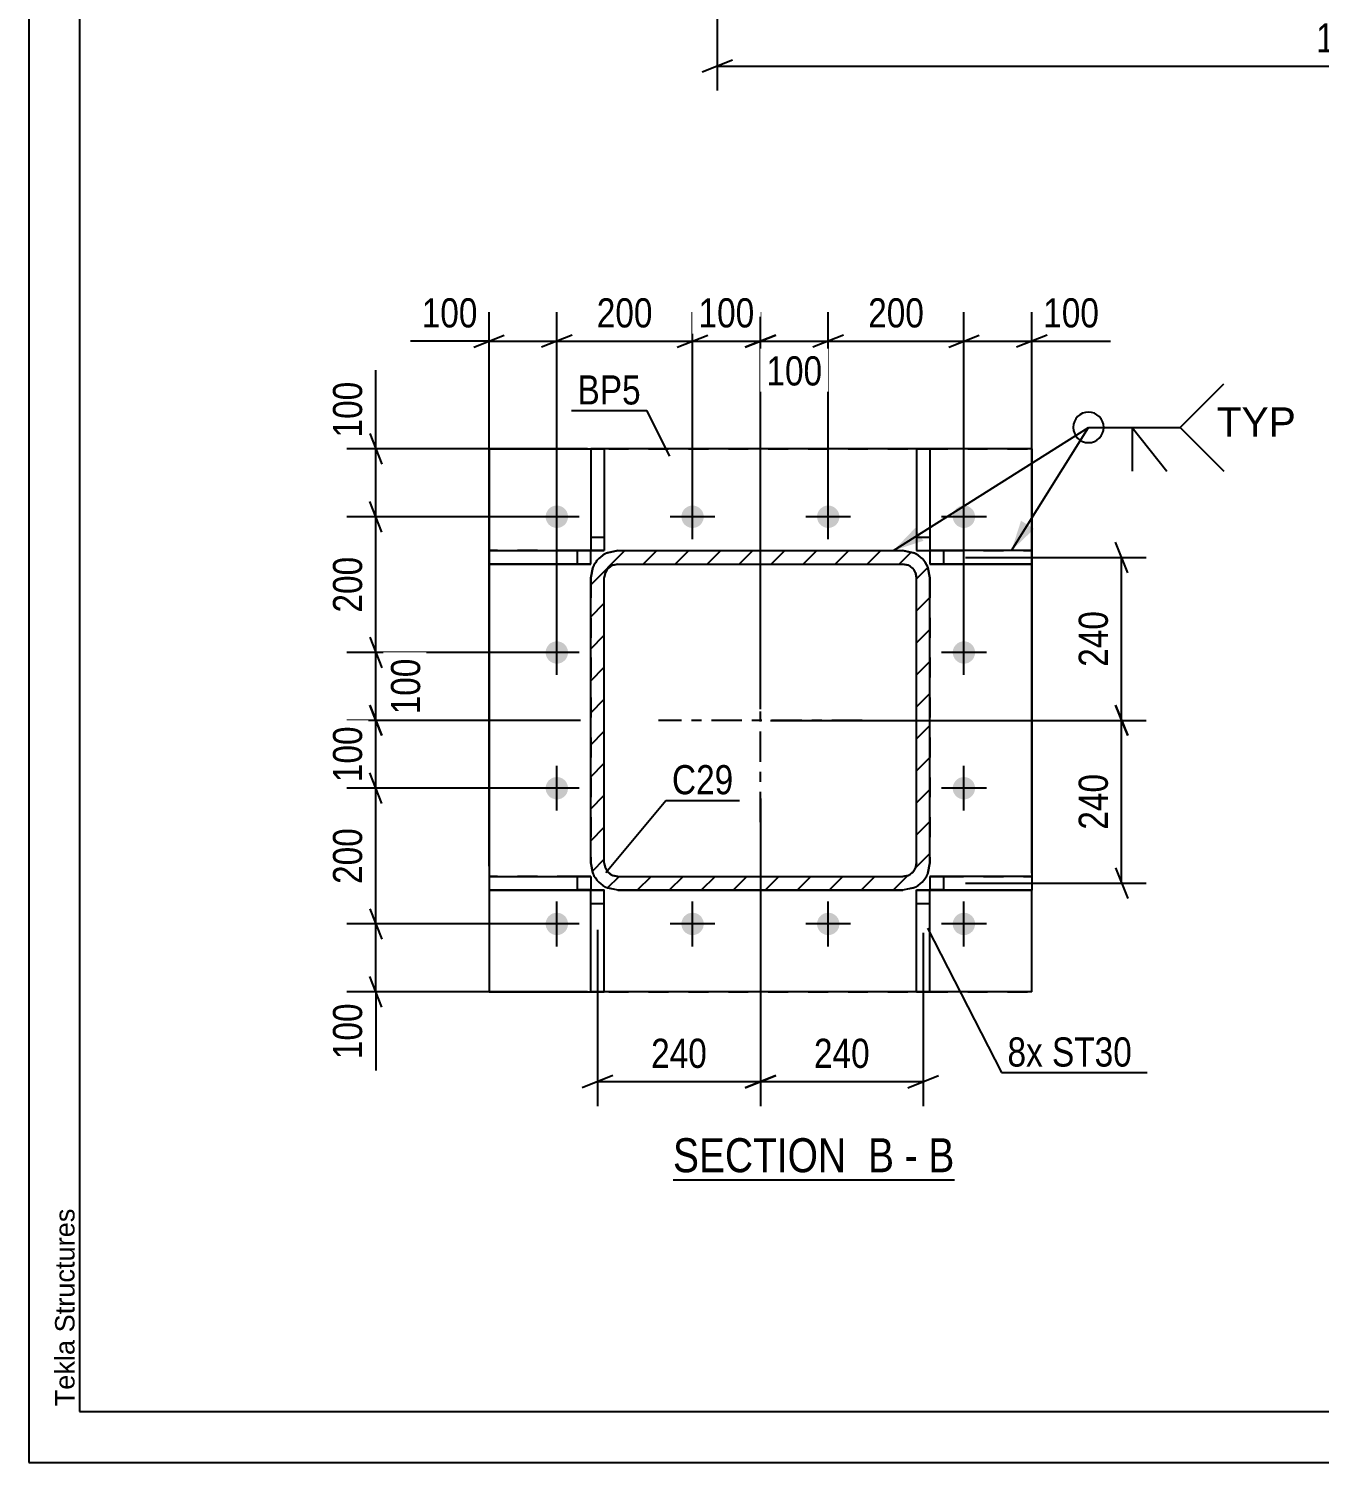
# Model space of a CAD drawing. Header units: millimetres. Extents: x -130 to 464, y -169 to 251.
# Drawn here: x -130.2 to -3.3, y -169.1 to -28.3 of the extents above; entities that cross this region are included whole.
import ezdxf

# ---------------------------------------------------------------- set-up
doc = ezdxf.new("R2010")
doc.units = ezdxf.units.MM
doc.linetypes.add('DXK_LINE_DOT2', pattern=[3.9198, 1.9599, -1.9599])
doc.linetypes.add('DXK_LINE_DOT3', pattern=[5.9187, 2.979, -0.9799, 0.9799, -0.9799])
doc.styles.add('Arial', font='ARIAL.TTF', dxfattribs={"height": 0.2})
doc.styles.add('Arial Narrow', font='ARIALN.TTF', dxfattribs={"height": 0.2})

# ---------------------------------------------------------------- blocks, each defined once
blk = doc.blocks.new('Unknown-284859513-1134')
at = {"color": 5, "linetype": 'Continuous'}
for p, q in [((-130.16, 250.9), (-130.16, -169.1)), ((-125.16, 245.9), (-125.16, -164.1)), ((-125.16, -164.1), (458.84, -164.1)), ((-130.16, -169.1), (463.84, -169.1))]:
    blk.add_line(p, q, dxfattribs=at)
at = {"color": 174, "linetype": 'Continuous', "style": 'Arial'}
blk.add_text('Tekla Structures', height=1.9102, rotation=90, dxfattribs=at).set_placement((-125.66, -163.6))
blk = doc.blocks.new('Unknown-284859513-11 - 3140')
at = {"color": 6, "linetype": 'Continuous'}
blk.add_line((-66.85, -141.35), (-39.2, -141.35), dxfattribs=at)
at = {"color": 0, "linetype": 'Continuous'}
for points in [[(-48.74, -140.6), (-48.74, -137.1), (-66.85, -137.1), (-66.85, -140.6)], [(-45.13, -140.6), (-45.13, -137.1), (-47.69, -137.1), (-47.69, -140.6)], [(-42.81, -140.6), (-42.81, -137.1), (-44.08, -137.1), (-44.08, -140.6)], [(-39.2, -140.6), (-39.2, -137.1), (-41.76, -137.1), (-41.76, -140.6)]]:
    blk.add_wipeout(points, dxfattribs=at)
at = {"color": 7, "linetype": 'Continuous', "style": 'Arial Narrow'}
for s, p in [('SECTION ', (-66.85, -140.6)), ('B', (-47.69, -140.6)), ('B', (-41.76, -140.6)), ('-', (-44.08, -140.6))]:
    blk.add_text(s, height=3.34, dxfattribs=at).set_placement(p)
blk = doc.blocks.new('Part-284859513-3156 - 3140')
at = {"color": 2, "linetype": 'Continuous'}
for p, q in [((-42.93, -69.54), (-42.93, -79.54)), ((-41.6, -69.54), (-42.93, -69.54)), ((-41.6, -69.54), (-41.6, -79.54)), ((-42.93, -78.21), (-41.6, -78.21)), ((-42.93, -79.54), (-41.6, -79.54)), ((-42.93, -79.54), (-41.6, -79.54))]:
    blk.add_line(p, q, dxfattribs=at)
at = {"color": 7, "linetype": 'DXK_LINE_DOT2'}
for p, q in [((-42.93, -69.54), (-41.6, -69.54)), ((-42.93, -78.21), (-41.6, -78.21)), ((-41.6, -79.54), (-41.6, -79.54))]:
    blk.add_line(p, q, dxfattribs=at)
blk = doc.blocks.new('Bolt-284859513-3177 - 3140')
at = {"linetype": 'Continuous'}
for points in [[(-78.26, -77.31), (-78.49, -77.29), (-78.71, -77.21), (-78.91, -77.1), (-79.08, -76.95), (-79.21, -76.76), (-79.31, -76.55), (-79.36, -76.32), (-79.36, -76.09), (-79.31, -75.87), (-79.21, -75.66), (-79.08, -75.47), (-78.91, -75.32), (-78.71, -75.2), (-78.49, -75.13), (-78.26, -75.11), (-78.03, -75.13), (-77.81, -75.2), (-77.62, -75.32), (-77.44, -75.47), (-77.31, -75.66), (-77.22, -75.87), (-77.17, -76.09), (-77.17, -76.32), (-77.22, -76.55), (-77.31, -76.76), (-77.44, -76.95), (-77.62, -77.1), (-77.81, -77.21), (-78.03, -77.29)], [(-64.93, -77.31), (-65.16, -77.29), (-65.38, -77.21), (-65.57, -77.1), (-65.75, -76.95), (-65.88, -76.76), (-65.97, -76.55), (-66.02, -76.32), (-66.02, -76.09), (-65.97, -75.87), (-65.88, -75.66), (-65.75, -75.47), (-65.57, -75.32), (-65.38, -75.2), (-65.16, -75.13), (-64.93, -75.11), (-64.7, -75.13), (-64.48, -75.2), (-64.28, -75.32), (-64.11, -75.47), (-63.98, -75.66), (-63.88, -75.87), (-63.83, -76.09), (-63.83, -76.32), (-63.88, -76.55), (-63.98, -76.76), (-64.11, -76.95), (-64.28, -77.1), (-64.48, -77.21), (-64.7, -77.29)], [(-51.6, -77.31), (-51.82, -77.29), (-52.04, -77.21), (-52.24, -77.1), (-52.41, -76.95), (-52.55, -76.76), (-52.64, -76.55), (-52.69, -76.32), (-52.69, -76.09), (-52.64, -75.87), (-52.55, -75.66), (-52.41, -75.47), (-52.24, -75.32), (-52.04, -75.2), (-51.82, -75.13), (-51.6, -75.11), (-51.37, -75.13), (-51.15, -75.2), (-50.95, -75.32), (-50.78, -75.47), (-50.64, -75.66), (-50.55, -75.87), (-50.5, -76.09), (-50.5, -76.32), (-50.55, -76.55), (-50.64, -76.76), (-50.78, -76.95), (-50.95, -77.1), (-51.15, -77.21), (-51.37, -77.29)], [(-38.26, -77.31), (-38.49, -77.29), (-38.71, -77.21), (-38.91, -77.1), (-39.08, -76.95), (-39.21, -76.76), (-39.31, -76.55), (-39.36, -76.32), (-39.36, -76.09), (-39.31, -75.87), (-39.21, -75.66), (-39.08, -75.47), (-38.91, -75.32), (-38.71, -75.2), (-38.49, -75.13), (-38.26, -75.11), (-38.03, -75.13), (-37.81, -75.2), (-37.62, -75.32), (-37.44, -75.47), (-37.31, -75.66), (-37.22, -75.87), (-37.17, -76.09), (-37.17, -76.32), (-37.22, -76.55), (-37.31, -76.76), (-37.44, -76.95), (-37.62, -77.1), (-37.81, -77.21), (-38.03, -77.29)], [(-78.26, -90.64), (-78.49, -90.62), (-78.71, -90.55), (-78.91, -90.43), (-79.08, -90.28), (-79.21, -90.09), (-79.31, -89.88), (-79.36, -89.66), (-79.36, -89.43), (-79.31, -89.2), (-79.21, -88.99), (-79.08, -88.81), (-78.91, -88.65), (-78.71, -88.54), (-78.49, -88.47), (-78.26, -88.44), (-78.03, -88.47), (-77.81, -88.54), (-77.62, -88.65), (-77.44, -88.81), (-77.31, -88.99), (-77.22, -89.2), (-77.17, -89.43), (-77.17, -89.66), (-77.22, -89.88), (-77.31, -90.09), (-77.44, -90.28), (-77.62, -90.43), (-77.81, -90.55), (-78.03, -90.62)], [(-38.26, -90.64), (-38.49, -90.62), (-38.71, -90.55), (-38.91, -90.43), (-39.08, -90.28), (-39.21, -90.09), (-39.31, -89.88), (-39.36, -89.66), (-39.36, -89.43), (-39.31, -89.2), (-39.21, -88.99), (-39.08, -88.81), (-38.91, -88.65), (-38.71, -88.54), (-38.49, -88.47), (-38.26, -88.44), (-38.03, -88.47), (-37.81, -88.54), (-37.62, -88.65), (-37.44, -88.81), (-37.31, -88.99), (-37.22, -89.2), (-37.17, -89.43), (-37.17, -89.66), (-37.22, -89.88), (-37.31, -90.09), (-37.44, -90.28), (-37.62, -90.43), (-37.81, -90.55), (-38.03, -90.62)], [(-78.26, -103.98), (-78.49, -103.95), (-78.71, -103.88), (-78.91, -103.77), (-79.08, -103.61), (-79.21, -103.43), (-79.31, -103.22), (-79.36, -102.99), (-79.36, -102.76), (-79.31, -102.54), (-79.21, -102.33), (-79.08, -102.14), (-78.91, -101.99), (-78.71, -101.87), (-78.49, -101.8), (-78.26, -101.78), (-78.03, -101.8), (-77.81, -101.87), (-77.62, -101.99), (-77.44, -102.14), (-77.31, -102.33), (-77.22, -102.54), (-77.17, -102.76), (-77.17, -102.99), (-77.22, -103.22), (-77.31, -103.43), (-77.44, -103.61), (-77.62, -103.77), (-77.81, -103.88), (-78.03, -103.95)], [(-38.26, -103.98), (-38.49, -103.95), (-38.71, -103.88), (-38.91, -103.77), (-39.08, -103.61), (-39.21, -103.43), (-39.31, -103.22), (-39.36, -102.99), (-39.36, -102.76), (-39.31, -102.54), (-39.21, -102.33), (-39.08, -102.14), (-38.91, -101.99), (-38.71, -101.87), (-38.49, -101.8), (-38.26, -101.78), (-38.03, -101.8), (-37.81, -101.87), (-37.62, -101.99), (-37.44, -102.14), (-37.31, -102.33), (-37.22, -102.54), (-37.17, -102.76), (-37.17, -102.99), (-37.22, -103.22), (-37.31, -103.43), (-37.44, -103.61), (-37.62, -103.77), (-37.81, -103.88), (-38.03, -103.95)], [(-78.26, -117.31), (-78.49, -117.29), (-78.71, -117.21), (-78.91, -117.1), (-79.08, -116.95), (-79.21, -116.76), (-79.31, -116.55), (-79.36, -116.32), (-79.36, -116.09), (-79.31, -115.87), (-79.21, -115.66), (-79.08, -115.47), (-78.91, -115.32), (-78.71, -115.2), (-78.49, -115.13), (-78.26, -115.11), (-78.03, -115.13), (-77.81, -115.2), (-77.62, -115.32), (-77.44, -115.47), (-77.31, -115.66), (-77.22, -115.87), (-77.17, -116.09), (-77.17, -116.32), (-77.22, -116.55), (-77.31, -116.76), (-77.44, -116.95), (-77.62, -117.1), (-77.81, -117.21), (-78.03, -117.29)], [(-64.93, -117.31), (-65.16, -117.29), (-65.38, -117.21), (-65.57, -117.1), (-65.75, -116.95), (-65.88, -116.76), (-65.97, -116.55), (-66.02, -116.32), (-66.02, -116.09), (-65.97, -115.87), (-65.88, -115.66), (-65.75, -115.47), (-65.57, -115.32), (-65.38, -115.2), (-65.16, -115.13), (-64.93, -115.11), (-64.7, -115.13), (-64.48, -115.2), (-64.28, -115.32), (-64.11, -115.47), (-63.98, -115.66), (-63.88, -115.87), (-63.83, -116.09), (-63.83, -116.32), (-63.88, -116.55), (-63.98, -116.76), (-64.11, -116.95), (-64.28, -117.1), (-64.48, -117.21), (-64.7, -117.29)], [(-51.6, -117.31), (-51.82, -117.29), (-52.04, -117.21), (-52.24, -117.1), (-52.41, -116.95), (-52.55, -116.76), (-52.64, -116.55), (-52.69, -116.32), (-52.69, -116.09), (-52.64, -115.87), (-52.55, -115.66), (-52.41, -115.47), (-52.24, -115.32), (-52.04, -115.2), (-51.82, -115.13), (-51.6, -115.11), (-51.37, -115.13), (-51.15, -115.2), (-50.95, -115.32), (-50.78, -115.47), (-50.64, -115.66), (-50.55, -115.87), (-50.5, -116.09), (-50.5, -116.32), (-50.55, -116.55), (-50.64, -116.76), (-50.78, -116.95), (-50.95, -117.1), (-51.15, -117.21), (-51.37, -117.29)], [(-38.26, -117.31), (-38.49, -117.29), (-38.71, -117.21), (-38.91, -117.1), (-39.08, -116.95), (-39.21, -116.76), (-39.31, -116.55), (-39.36, -116.32), (-39.36, -116.09), (-39.31, -115.87), (-39.21, -115.66), (-39.08, -115.47), (-38.91, -115.32), (-38.71, -115.2), (-38.49, -115.13), (-38.26, -115.11), (-38.03, -115.13), (-37.81, -115.2), (-37.62, -115.32), (-37.44, -115.47), (-37.31, -115.66), (-37.22, -115.87), (-37.17, -116.09), (-37.17, -116.32), (-37.22, -116.55), (-37.31, -116.76), (-37.44, -116.95), (-37.62, -117.1), (-37.81, -117.21), (-38.03, -117.29)]]:
    blk.add_hatch(color=1, dxfattribs=at).paths.add_polyline_path(points)
at = {"color": 1, "linetype": 'Continuous'}
for p, q in [((-78.26, -78.41), (-78.26, -74.01)), ((-64.93, -78.41), (-64.93, -74.01)), ((-51.6, -78.41), (-51.6, -74.01)), ((-38.26, -78.41), (-38.26, -74.01)), ((-76.06, -76.21), (-80.46, -76.21)), ((-62.73, -76.21), (-67.13, -76.21)), ((-49.4, -76.21), (-53.8, -76.21)), ((-36.06, -76.21), (-40.46, -76.21)), ((-78.26, -91.74), (-78.26, -87.34)), ((-38.26, -91.74), (-38.26, -87.34)), ((-76.06, -89.54), (-80.46, -89.54)), ((-36.06, -89.54), (-40.46, -89.54)), ((-78.26, -105.08), (-78.26, -100.68)), ((-38.26, -105.08), (-38.26, -100.68)), ((-76.06, -102.88), (-80.46, -102.88)), ((-36.06, -102.88), (-40.46, -102.88)), ((-78.26, -118.41), (-78.26, -114.01)), ((-64.93, -118.41), (-64.93, -114.01)), ((-51.6, -118.41), (-51.6, -114.01)), ((-38.26, -118.41), (-38.26, -114.01)), ((-76.06, -116.21), (-80.46, -116.21)), ((-62.73, -116.21), (-67.13, -116.21)), ((-49.4, -116.21), (-53.8, -116.21)), ((-36.06, -116.21), (-40.46, -116.21))]:
    blk.add_line(p, q, dxfattribs=at)
blk = doc.blocks.new('Part-284859513-3161 - 3140')
at = {"color": 2, "linetype": 'Continuous'}
for p, q in [((-74.93, -69.54), (-74.93, -79.54)), ((-73.6, -69.54), (-74.93, -69.54)), ((-73.6, -69.54), (-73.6, -79.54)), ((-74.93, -78.21), (-73.6, -78.21)), ((-73.6, -79.54), (-74.93, -79.54)), ((-74.93, -79.54), (-73.6, -79.54))]:
    blk.add_line(p, q, dxfattribs=at)
at = {"color": 7, "linetype": 'DXK_LINE_DOT2'}
for p, q in [((-74.93, -69.54), (-73.6, -69.54)), ((-74.93, -78.21), (-73.6, -78.21)), ((-74.93, -79.54), (-74.93, -79.54))]:
    blk.add_line(p, q, dxfattribs=at)
blk = doc.blocks.new('Part-284859513-3166 - 3140')
at = {"color": 2, "linetype": 'Continuous'}
for p, q in [((-42.93, -112.87), (-41.6, -112.87)), ((-42.93, -122.88), (-42.93, -112.87)), ((-41.6, -122.88), (-41.6, -112.87)), ((-42.93, -114.21), (-41.6, -114.21)), ((-42.93, -122.88), (-41.6, -122.88))]:
    blk.add_line(p, q, dxfattribs=at)
at = {"color": 7, "linetype": 'DXK_LINE_DOT2'}
for p, q in [((-42.93, -112.88), (-41.6, -112.88)), ((-42.93, -114.21), (-41.6, -114.21)), ((-41.6, -122.88), (-42.93, -122.88))]:
    blk.add_line(p, q, dxfattribs=at)
blk = doc.blocks.new('Part-284859513-3235 - 3140')
at = {"color": 2, "linetype": 'Continuous'}
for p, q in [((-40.26, -111.54), (-41.6, -111.54)), ((-41.6, -111.54), (-41.6, -112.87)), ((-40.26, -111.54), (-40.26, -112.87)), ((-31.6, -111.54), (-40.26, -111.54)), ((-31.6, -111.54), (-31.6, -112.88)), ((-40.26, -112.87), (-41.6, -112.87)), ((-41.6, -112.88), (-40.26, -112.88)), ((-31.6, -112.88), (-40.26, -112.87)), ((-40.26, -112.88), (-31.6, -112.88)), ((-31.6, -112.88), (-31.6, -112.88))]:
    blk.add_line(p, q, dxfattribs=at)
at = {"color": 7, "linetype": 'DXK_LINE_DOT2'}
for p, q in [((-41.6, -111.54), (-40.26, -111.54)), ((-40.26, -111.54), (-31.6, -111.54)), ((-41.6, -112.87), (-41.6, -112.88)), ((-41.6, -112.88), (-41.6, -112.87)), ((-40.26, -112.87), (-40.26, -112.88)), ((-31.6, -112.88), (-31.6, -112.88))]:
    blk.add_line(p, q, dxfattribs=at)
blk = doc.blocks.new('Part-284859513-3171 - 3140')
at = {"color": 2, "linetype": 'Continuous'}
for p, q in [((-74.93, -112.87), (-73.6, -112.87)), ((-74.93, -122.88), (-74.93, -112.87)), ((-73.6, -122.88), (-73.6, -112.87)), ((-74.93, -114.21), (-73.6, -114.21)), ((-74.93, -122.88), (-73.6, -122.88))]:
    blk.add_line(p, q, dxfattribs=at)
at = {"color": 7, "linetype": 'DXK_LINE_DOT2'}
for p, q in [((-74.93, -112.88), (-73.6, -112.88)), ((-74.93, -114.21), (-73.6, -114.21)), ((-73.6, -122.88), (-74.93, -122.88))]:
    blk.add_line(p, q, dxfattribs=at)
blk = doc.blocks.new('Part-284859513-3240 - 3140')
at = {"color": 2, "linetype": 'Continuous'}
for p, q in [((-40.26, -79.54), (-41.6, -79.54)), ((-41.6, -79.54), (-41.6, -80.87)), ((-40.26, -79.54), (-40.26, -80.87)), ((-31.6, -79.54), (-40.26, -79.54)), ((-31.6, -79.54), (-31.6, -80.88)), ((-40.26, -80.87), (-41.6, -80.87)), ((-41.6, -80.87), (-41.6, -80.88)), ((-41.6, -80.88), (-41.6, -80.87)), ((-41.6, -80.88), (-40.26, -80.88)), ((-31.6, -80.88), (-40.26, -80.87)), ((-40.26, -80.88), (-31.6, -80.88)), ((-31.6, -80.88), (-31.6, -80.88))]:
    blk.add_line(p, q, dxfattribs=at)
at = {"color": 7, "linetype": 'DXK_LINE_DOT2'}
for p, q in [((-41.6, -79.54), (-40.26, -79.54)), ((-40.26, -79.54), (-31.6, -79.54)), ((-40.26, -80.87), (-40.26, -80.88)), ((-31.6, -80.88), (-31.6, -80.88))]:
    blk.add_line(p, q, dxfattribs=at)
blk = doc.blocks.new('Part-284859513-3176 - 3140')
at = {"linetype": 'Continuous'}
h = blk.add_hatch(dxfattribs=at)
h.set_pattern_fill('', scale=0.7, style=0, pattern_type=0)
h.set_pattern_definition([(45, (-41.798, -81.1864), (-1.57154, 1.57154), [])])
h.paths.add_polyline_path([(-41.6, -82.21), (-41.8, -81.19), (-42.38, -80.32), (-43.24, -79.74), (-44.26, -79.54), (-72.26, -79.54), (-73.28, -79.74), (-74.15, -80.32), (-74.73, -81.19), (-74.93, -82.21), (-74.93, -110.21), (-74.73, -111.23), (-74.15, -112.09), (-73.28, -112.67), (-72.26, -112.87), (-44.26, -112.87), (-43.24, -112.67), (-42.38, -112.09), (-41.8, -111.23), (-41.6, -110.21)])
h.paths.add_polyline_path([(-43.03, -110.72), (-43.32, -111.15), (-43.75, -111.44), (-44.26, -111.54), (-72.26, -111.54), (-72.77, -111.44), (-73.2, -111.15), (-73.49, -110.72), (-73.6, -110.21), (-73.6, -82.21), (-73.49, -81.7), (-73.2, -81.26), (-72.77, -80.98), (-72.26, -80.87), (-44.26, -80.87), (-43.75, -80.98), (-43.32, -81.26), (-43.03, -81.7), (-42.93, -82.21), (-42.93, -110.21)])
at = {"color": 7, "linetype": 'DXK_LINE_DOT2'}
for p, q in [((-73.28, -79.75), (-72.26, -79.54)), ((-72.26, -79.54), (-44.26, -79.54)), ((-72.26, -79.54), (-72.26, -79.54)), ((-44.26, -79.54), (-44.26, -79.54)), ((-44.26, -79.54), (-43.24, -79.75)), ((-74.93, -82.21), (-74.73, -81.19)), ((-41.8, -81.19), (-41.6, -82.21)), ((-74.93, -82.21), (-74.93, -110.21)), ((-73.49, -81.7), (-73.6, -82.21)), ((-73.6, -82.21), (-73.6, -82.21)), ((-73.6, -110.21), (-73.6, -82.21)), ((-73.49, -81.7), (-73.49, -81.7)), ((-43.03, -81.7), (-43.03, -81.7)), ((-42.93, -82.21), (-43.03, -81.7)), ((-42.93, -82.21), (-42.93, -82.21)), ((-42.93, -110.21), (-42.93, -82.21)), ((-41.6, -82.21), (-41.6, -110.21)), ((-74.73, -111.23), (-74.93, -110.21)), ((-73.6, -110.21), (-73.6, -110.21)), ((-73.6, -110.21), (-73.49, -110.72)), ((-43.03, -110.72), (-42.93, -110.21)), ((-42.93, -110.21), (-42.93, -110.21)), ((-41.6, -110.21), (-41.8, -111.23)), ((-72.77, -111.44), (-72.26, -111.54)), ((-72.26, -111.54), (-72.26, -111.54)), ((-72.26, -111.54), (-44.26, -111.54)), ((-44.26, -111.54), (-43.75, -111.44)), ((-44.26, -111.54), (-44.26, -111.54))]:
    blk.add_line(p, q, dxfattribs=at)
at = {"color": 2, "linetype": 'Continuous'}
for p, q in [((-72.26, -79.54), (-73.28, -79.74)), ((-72.26, -79.54), (-44.26, -79.54)), ((-43.24, -79.74), (-44.26, -79.54)), ((-74.73, -81.19), (-74.93, -82.21)), ((-72.77, -80.98), (-72.26, -80.87)), ((-72.26, -80.88), (-72.77, -80.98)), ((-72.26, -80.88), (-72.26, -80.87)), ((-72.26, -80.87), (-44.26, -80.87)), ((-72.26, -80.88), (-44.26, -80.88)), ((-44.26, -80.88), (-44.26, -80.87)), ((-44.26, -80.87), (-43.75, -80.98)), ((-43.75, -80.98), (-44.26, -80.88)), ((-41.6, -82.21), (-41.8, -81.19)), ((-74.93, -110.21), (-74.93, -82.21)), ((-73.6, -82.21), (-73.49, -81.7)), ((-73.6, -110.21), (-73.6, -82.21)), ((-43.03, -81.7), (-42.93, -82.21)), ((-42.93, -110.21), (-42.93, -82.21)), ((-41.6, -110.21), (-41.6, -82.21)), ((-74.93, -110.21), (-74.73, -111.23)), ((-74.73, -111.23), (-74.73, -111.23)), ((-74.73, -111.23), (-74.73, -111.23)), ((-73.49, -110.72), (-73.6, -110.21)), ((-42.93, -110.21), (-43.03, -110.72)), ((-41.8, -111.23), (-41.6, -110.21)), ((-41.8, -111.23), (-41.8, -111.23)), ((-41.8, -111.23), (-41.8, -111.23)), ((-72.26, -111.54), (-72.77, -111.44)), ((-72.26, -111.54), (-44.26, -111.54)), ((-43.75, -111.44), (-44.26, -111.54)), ((-72.26, -112.88), (-73.28, -112.67)), ((-73.28, -112.67), (-72.26, -112.87)), ((-72.26, -112.88), (-72.26, -112.87)), ((-72.26, -112.87), (-44.26, -112.87)), ((-72.26, -112.88), (-44.26, -112.88)), ((-43.24, -112.67), (-44.26, -112.88)), ((-44.26, -112.87), (-43.24, -112.67)), ((-44.26, -112.88), (-44.26, -112.87))]:
    blk.add_line(p, q, dxfattribs=at)
at = {"color": 7, "linetype": 'DXK_LINE_DOT3'}
for p, q in [((-58.26, -106.21), (-58.26, -86.21)), ((-48.26, -96.21), (-68.26, -96.21))]:
    blk.add_line(p, q, dxfattribs=at)
at = {"color": 2, "linetype": 'Continuous'}
for centre, radius, start, end in [((-72.26, -82.21), 2.67, 112.5, 157.5), ((-44.26, -82.21), 2.67, 22.5, 67.5), ((-72.26, -82.21), 1.33, 112.5, 157.5), ((-72.26, -82.21), 1.33, 112.5, 157.5), ((-44.26, -82.21), 1.33, 22.5, 67.5), ((-44.26, -82.21), 1.33, 22.5, 67.5), ((-72.26, -110.21), 2.67, 202.5, 247.5), ((-72.26, -110.21), 2.67, 202.5, 247.5), ((-72.26, -110.21), 1.33, 202.5, 247.5), ((-44.26, -110.21), 1.33, 292.5, 337.5), ((-44.26, -110.21), 2.67, 292.5, 337.5), ((-44.26, -110.21), 2.67, 292.5, 337.5)]:
    blk.add_arc(centre, radius, start, end, dxfattribs=at)
at = {"color": 7, "linetype": 'DXK_LINE_DOT2'}
for centre, radius, start, end in [((-72.26, -82.21), 2.67, 112.5, 157.5), ((-44.26, -82.21), 2.67, 22.5, 67.5), ((-72.26, -110.21), 1.33, 202.5, 247.5), ((-44.26, -110.21), 1.33, 292.5, 337.5)]:
    blk.add_arc(centre, radius, start, end, dxfattribs=at)
blk = doc.blocks.new('Part-284859513-3199 - 3140')
at = {"color": 2, "linetype": 'Continuous'}
for p, q in [((-84.93, -69.54), (-74.93, -69.54)), ((-84.93, -69.54), (-84.93, -69.54)), ((-84.93, -69.54), (-84.93, -79.54)), ((-42.93, -69.54), (-73.6, -69.54)), ((-31.6, -69.54), (-41.6, -69.54)), ((-31.6, -69.54), (-31.6, -69.54)), ((-31.6, -69.54), (-31.6, -79.54)), ((-84.93, -80.88), (-84.93, -111.54)), ((-31.6, -80.88), (-31.6, -111.54)), ((-84.93, -112.88), (-84.93, -122.88)), ((-31.6, -122.88), (-31.6, -112.88)), ((-84.93, -122.88), (-74.93, -122.88)), ((-42.93, -122.88), (-73.6, -122.88)), ((-31.6, -122.88), (-41.6, -122.88))]:
    blk.add_line(p, q, dxfattribs=at)
at = {"color": 7, "linetype": 'DXK_LINE_DOT2'}
for p, q in [((-84.93, -69.54), (-31.6, -69.54)), ((-74.93, -69.54), (-73.6, -69.54)), ((-41.6, -69.54), (-42.93, -69.54)), ((-84.93, -79.54), (-84.93, -80.88)), ((-31.6, -79.54), (-31.6, -80.88)), ((-84.93, -111.54), (-84.93, -112.88)), ((-31.6, -111.54), (-31.6, -112.88)), ((-84.93, -122.88), (-31.6, -122.88)), ((-74.93, -122.88), (-73.6, -122.88)), ((-41.6, -122.88), (-42.93, -122.88))]:
    blk.add_line(p, q, dxfattribs=at)
blk = doc.blocks.new('Part-284859513-3245 - 3140')
at = {"color": 2, "linetype": 'Continuous'}
for p, q in [((-84.93, -111.54), (-84.93, -111.54)), ((-84.93, -111.54), (-76.26, -111.54)), ((-84.93, -111.54), (-84.93, -112.88)), ((-76.26, -111.54), (-74.93, -111.54)), ((-76.26, -111.54), (-76.26, -112.87)), ((-74.93, -111.54), (-74.93, -112.87)), ((-76.26, -112.87), (-84.93, -112.88)), ((-84.93, -112.88), (-76.26, -112.88)), ((-74.93, -112.87), (-76.26, -112.87)), ((-76.26, -112.88), (-74.93, -112.88))]:
    blk.add_line(p, q, dxfattribs=at)
at = {"color": 7, "linetype": 'DXK_LINE_DOT2'}
for p, q in [((-76.26, -111.54), (-84.93, -111.54)), ((-74.93, -111.54), (-76.26, -111.54)), ((-74.93, -111.54), (-74.93, -111.54)), ((-76.26, -112.88), (-76.26, -112.87)), ((-74.93, -112.88), (-74.93, -112.87)), ((-74.93, -112.87), (-74.93, -112.88))]:
    blk.add_line(p, q, dxfattribs=at)
blk = doc.blocks.new('Part-284859513-3250 - 3140')
at = {"color": 2, "linetype": 'Continuous'}
for p, q in [((-84.93, -79.54), (-84.93, -79.54)), ((-84.93, -79.54), (-76.26, -79.54)), ((-84.93, -79.54), (-84.93, -80.88)), ((-76.26, -79.54), (-74.93, -79.54)), ((-76.26, -79.54), (-76.26, -80.87)), ((-74.93, -80.88), (-74.93, -79.54)), ((-76.26, -80.87), (-84.93, -80.88)), ((-84.93, -80.88), (-76.26, -80.88)), ((-74.93, -80.87), (-76.26, -80.87)), ((-76.26, -80.88), (-74.93, -80.88)), ((-74.93, -80.87), (-74.93, -80.88))]:
    blk.add_line(p, q, dxfattribs=at)
at = {"color": 7, "linetype": 'DXK_LINE_DOT2'}
for p, q in [((-76.26, -79.54), (-84.93, -79.54)), ((-74.93, -79.54), (-76.26, -79.54)), ((-74.93, -79.54), (-74.93, -79.54)), ((-76.26, -80.88), (-76.26, -80.87))]:
    blk.add_line(p, q, dxfattribs=at)
blk = doc.blocks.new('StraightDimension-284859513-3389 - 3140')
at = {"color": 7, "linetype": 'Continuous'}
for p, q in [((-84.93, -110.54), (-84.93, -56.11)), ((-78.26, -88.54), (-78.26, -56.11)), ((-84.93, -58.96), (-92.66, -58.96)), ((-84.93, -58.96), (-92.66, -58.96)), ((-86.43, -59.56), (-83.43, -58.36)), ((-84.93, -58.96), (-78.26, -58.96)), ((-76.76, -58.36), (-79.76, -59.56))]:
    blk.add_line(p, q, dxfattribs=at)
at = {"color": 0}
blk.add_wipeout([(-85.45, -58.21), (-85.45, -54.01), (-92.14, -54.01), (-92.14, -58.21)], dxfattribs=at)
at = {"color": 3, "style": 'Arial Narrow'}
blk.add_text('100', height=2.863, dxfattribs=at).set_placement((-91.54, -57.61))
blk = doc.blocks.new('StraightDimension-284859513-3430 - 3140')
at = {"color": 7, "linetype": 'Continuous'}
for p, q in [((-51.6, -75.21), (-51.6, -56.11)), ((-38.26, -88.54), (-38.26, -56.11)), ((-50.1, -58.36), (-53.1, -59.56)), ((-51.6, -58.96), (-38.26, -58.96)), ((-39.76, -59.56), (-36.76, -58.36))]:
    blk.add_line(p, q, dxfattribs=at)
at = {"color": 0}
blk.add_wipeout([(-41.59, -58.21), (-41.59, -54.01), (-48.27, -54.01), (-48.27, -58.21)], dxfattribs=at)
at = {"color": 3, "style": 'Arial Narrow'}
blk.add_text('200', height=2.863, dxfattribs=at).set_placement((-47.67, -57.61))
blk = doc.blocks.new('StraightDimension-284859513-3279 - 3140')
at = {"color": 7, "linetype": 'Continuous'}
for p, q in [((-22.17, -97.71), (-23.37, -94.71)), ((-57.26, -96.21), (-20.37, -96.21)), ((-22.77, -112.21), (-22.77, -96.21)), ((-23.37, -110.71), (-22.17, -113.71)), ((-38.1, -112.21), (-20.37, -112.21))]:
    blk.add_line(p, q, dxfattribs=at)
at = {"color": 0}
blk.add_wipeout([(-23.52, -100.87), (-27.72, -100.87), (-27.72, -107.55), (-23.52, -107.55)], dxfattribs=at)
at = {"color": 3, "style": 'Arial Narrow'}
blk.add_text('240', height=2.863, rotation=90.0002, dxfattribs=at).set_placement((-24.12, -106.95))
blk = doc.blocks.new('StraightDimension-284859513-3291 - 3140')
at = {"color": 7, "linetype": 'Continuous'}
for p, q in [((-22.17, -81.71), (-23.37, -78.71)), ((-38.1, -80.21), (-20.37, -80.21)), ((-22.77, -96.21), (-22.77, -80.21)), ((-23.37, -94.71), (-22.17, -97.71)), ((-57.26, -96.21), (-20.37, -96.21))]:
    blk.add_line(p, q, dxfattribs=at)
at = {"color": 0}
blk.add_wipeout([(-23.52, -84.87), (-27.72, -84.87), (-27.72, -91.55), (-23.52, -91.55)], dxfattribs=at)
at = {"color": 3, "style": 'Arial Narrow'}
blk.add_text('240', height=2.863, rotation=90.0002, dxfattribs=at).set_placement((-24.12, -90.95))
blk = doc.blocks.new('StraightDimension-284859513-3399 - 3140')
at = {"color": 7, "linetype": 'Continuous'}
for p, q in [((-78.26, -88.54), (-78.26, -56.11)), ((-64.93, -75.21), (-64.93, -56.11)), ((-76.76, -58.36), (-79.76, -59.56)), ((-78.26, -58.96), (-64.93, -58.96)), ((-66.43, -59.56), (-63.43, -58.36))]:
    blk.add_line(p, q, dxfattribs=at)
at = {"color": 0}
blk.add_wipeout([(-68.25, -58.21), (-68.25, -54.01), (-74.94, -54.01), (-74.94, -58.21)], dxfattribs=at)
at = {"color": 3, "style": 'Arial Narrow'}
blk.add_text('200', height=2.863, dxfattribs=at).set_placement((-74.34, -57.61))
blk = doc.blocks.new('StraightDimension-284859513-3412 - 3140')
at = {"color": 7, "linetype": 'Continuous'}
for p, q in [((-64.93, -75.21), (-64.93, -56.11)), ((-58.26, -95.12), (-58.26, -56.11)), ((-66.43, -59.56), (-63.43, -58.36)), ((-64.93, -58.96), (-58.26, -58.96)), ((-56.76, -58.36), (-59.76, -59.56))]:
    blk.add_line(p, q, dxfattribs=at)
at = {"color": 0}
blk.add_wipeout([(-58.25, -58.21), (-58.25, -54.01), (-64.94, -54.01), (-64.94, -58.21)], dxfattribs=at)
at = {"color": 3, "style": 'Arial Narrow'}
blk.add_text('100', height=2.863, dxfattribs=at).set_placement((-64.34, -57.61))
blk = doc.blocks.new('StraightDimension-284859513-3421 - 3140')
at = {"color": 7, "linetype": 'Continuous'}
for p, q in [((-58.26, -95.12), (-58.26, -56.56)), ((-51.6, -75.21), (-51.6, -56.56)), ((-59.76, -59.56), (-56.76, -58.36)), ((-58.26, -58.96), (-51.6, -58.96)), ((-50.1, -58.36), (-53.1, -59.56))]:
    blk.add_line(p, q, dxfattribs=at)
at = {"color": 0}
blk.add_wipeout([(-51.59, -63.91), (-51.59, -59.71), (-58.27, -59.71), (-58.27, -63.91)], dxfattribs=at)
at = {"color": 3, "style": 'Arial Narrow'}
blk.add_text('100', height=2.863, dxfattribs=at).set_placement((-57.67, -63.31))
blk = doc.blocks.new('StraightDimension-284859513-3443 - 3140')
at = {"color": 7, "linetype": 'Continuous'}
for p, q in [((-38.26, -88.54), (-38.26, -56.11)), ((-31.6, -111.21), (-31.6, -56.11)), ((-39.76, -59.56), (-36.76, -58.36)), ((-38.26, -58.96), (-31.6, -58.96)), ((-30.1, -58.36), (-33.1, -59.56)), ((-31.6, -58.96), (-23.86, -58.96)), ((-31.6, -58.96), (-23.86, -58.96))]:
    blk.add_line(p, q, dxfattribs=at)
at = {"color": 0}
blk.add_wipeout([(-24.39, -58.21), (-24.39, -54.01), (-31.07, -54.01), (-31.07, -58.21)], dxfattribs=at)
at = {"color": 3, "style": 'Arial Narrow'}
blk.add_text('100', height=2.863, dxfattribs=at).set_placement((-30.47, -57.61))
blk = doc.blocks.new('StraightDimension-284859513-3454 - 3140')
at = {"color": 7, "linetype": 'Continuous'}
for p, q in [((-58.26, -103.88), (-58.26, -134.1)), ((-74.26, -116.79), (-74.26, -134.1)), ((-72.76, -131.1), (-75.76, -132.3)), ((-74.26, -131.7), (-58.26, -131.7)), ((-59.76, -132.3), (-56.76, -131.1))]:
    blk.add_line(p, q, dxfattribs=at)
at = {"color": 0}
blk.add_wipeout([(-62.92, -130.95), (-62.92, -126.75), (-69.6, -126.75), (-69.6, -130.95)], dxfattribs=at)
at = {"color": 3, "style": 'Arial Narrow'}
blk.add_text('240', height=2.863, dxfattribs=at).set_placement((-69, -130.35))
blk = doc.blocks.new('StraightDimension-284859513-3470 - 3140')
at = {"color": 7, "linetype": 'Continuous'}
for p, q in [((-58.26, -103.88), (-58.26, -134.1)), ((-42.26, -117.08), (-42.26, -134.1)), ((-56.76, -131.1), (-59.76, -132.3)), ((-58.26, -131.7), (-42.26, -131.7)), ((-43.76, -132.3), (-40.76, -131.1))]:
    blk.add_line(p, q, dxfattribs=at)
at = {"color": 0}
blk.add_wipeout([(-46.92, -130.95), (-46.92, -126.75), (-53.6, -126.75), (-53.6, -130.95)], dxfattribs=at)
at = {"color": 3, "style": 'Arial Narrow'}
blk.add_text('240', height=2.863, dxfattribs=at).set_placement((-53, -130.35))
blk = doc.blocks.new('StraightDimension-284859513-5746 - 3140')
at = {"color": 7, "linetype": 'Continuous'}
for p, q in [((-96.05, -69.54), (-96.05, -61.81)), ((-96.05, -69.54), (-96.05, -61.81)), ((-96.65, -68.04), (-95.45, -71.04)), ((-75.26, -69.54), (-98.9, -69.54)), ((-96.05, -76.21), (-96.05, -69.54)), ((-95.45, -77.71), (-96.65, -74.71)), ((-79.26, -76.21), (-98.9, -76.21))]:
    blk.add_line(p, q, dxfattribs=at)
at = {"color": 0}
blk.add_wipeout([(-96.8, -62.33), (-101, -62.33), (-101, -69.02), (-96.8, -69.02)], dxfattribs=at)
at = {"color": 3, "style": 'Arial Narrow'}
blk.add_text('100', height=2.863, rotation=90.0002, dxfattribs=at).set_placement((-97.4, -68.42))
blk = doc.blocks.new('StraightDimension-284859513-5747 - 3140')
at = {"color": 7, "linetype": 'Continuous'}
for p, q in [((-95.45, -77.71), (-96.65, -74.71)), ((-79.26, -76.21), (-98.9, -76.21)), ((-96.05, -89.54), (-96.05, -76.21)), ((-96.65, -88.04), (-95.45, -91.04)), ((-79.26, -89.54), (-98.9, -89.54))]:
    blk.add_line(p, q, dxfattribs=at)
at = {"color": 0}
blk.add_wipeout([(-96.8, -79.53), (-101, -79.53), (-101, -86.22), (-96.8, -86.22)], dxfattribs=at)
at = {"color": 3, "style": 'Arial Narrow'}
blk.add_text('200', height=2.863, rotation=90.0002, dxfattribs=at).set_placement((-97.4, -85.62))
blk = doc.blocks.new('StraightDimension-284859513-5748 - 3140')
at = {"color": 7, "linetype": 'Continuous'}
for p, q in [((-96.65, -88.04), (-95.45, -91.04)), ((-79.26, -89.54), (-98.45, -89.54)), ((-96.05, -96.21), (-96.05, -89.54)), ((-95.45, -97.71), (-96.65, -94.71)), ((-75.93, -96.21), (-98.45, -96.21))]:
    blk.add_line(p, q, dxfattribs=at)
at = {"color": 0}
blk.add_wipeout([(-91.1, -89.53), (-95.3, -89.53), (-95.3, -96.22), (-91.1, -96.22)], dxfattribs=at)
at = {"color": 3, "style": 'Arial Narrow'}
blk.add_text('100', height=2.863, rotation=90.0002, dxfattribs=at).set_placement((-91.7, -95.62))
blk = doc.blocks.new('StraightDimension-284859513-5749 - 3140')
at = {"color": 7, "linetype": 'Continuous'}
for p, q in [((-96.65, -94.71), (-95.45, -97.71)), ((-75.93, -96.21), (-98.9, -96.21)), ((-96.05, -102.88), (-96.05, -96.21)), ((-95.45, -104.38), (-96.65, -101.38)), ((-79.26, -102.88), (-98.9, -102.88))]:
    blk.add_line(p, q, dxfattribs=at)
at = {"color": 0}
blk.add_wipeout([(-96.8, -96.2), (-101, -96.2), (-101, -102.88), (-96.8, -102.88)], dxfattribs=at)
at = {"color": 3, "style": 'Arial Narrow'}
blk.add_text('100', height=2.863, rotation=90.0002, dxfattribs=at).set_placement((-97.4, -102.28))
blk = doc.blocks.new('StraightDimension-284859513-5750 - 3140')
at = {"color": 7, "linetype": 'Continuous'}
for p, q in [((-95.45, -104.38), (-96.65, -101.38)), ((-79.26, -102.88), (-98.9, -102.88)), ((-96.05, -116.21), (-96.05, -102.88)), ((-96.65, -114.71), (-95.45, -117.71)), ((-79.26, -116.21), (-98.9, -116.21))]:
    blk.add_line(p, q, dxfattribs=at)
at = {"color": 0}
blk.add_wipeout([(-96.8, -106.2), (-101, -106.2), (-101, -112.88), (-96.8, -112.88)], dxfattribs=at)
at = {"color": 3, "style": 'Arial Narrow'}
blk.add_text('200', height=2.863, rotation=90.0002, dxfattribs=at).set_placement((-97.4, -112.28))
blk = doc.blocks.new('StraightDimension-284859513-5751 - 3140')
at = {"color": 7, "linetype": 'Continuous'}
for p, q in [((-96.65, -114.71), (-95.45, -117.71)), ((-79.26, -116.21), (-98.9, -116.21)), ((-96.05, -122.88), (-96.05, -116.21)), ((-95.45, -124.38), (-96.65, -121.38)), ((-75.26, -122.88), (-98.9, -122.88)), ((-96.05, -122.88), (-96.05, -130.61)), ((-96.05, -122.88), (-96.05, -130.61))]:
    blk.add_line(p, q, dxfattribs=at)
at = {"color": 0}
blk.add_wipeout([(-96.8, -123.4), (-101, -123.4), (-101, -130.09), (-96.8, -130.09)], dxfattribs=at)
at = {"color": 3, "style": 'Arial Narrow'}
blk.add_text('100', height=2.863, rotation=90.0002, dxfattribs=at).set_placement((-97.4, -129.49))
blk = doc.blocks.new('StraightDimension-284859513-4196 - 3550')
at = {"color": 7, "linetype": 'Continuous'}
for p, q in [((-62.5, 54.01), (-62.5, -34.35)), ((62.5, 54.01), (62.5, -34.35)), ((-61, -31.35), (-64, -32.55)), ((-62.5, -31.95), (62.5, -31.95)), ((61, -32.55), (64, -31.35))]:
    blk.add_line(p, q, dxfattribs=at)
at = {"color": 0}
blk.add_wipeout([(4.26, -31.2), (4.26, -27), (-4.26, -27), (-4.26, -31.2)], dxfattribs=at)
at = {"color": 3, "style": 'Arial Narrow'}
blk.add_text('1500', height=2.863, dxfattribs=at).set_placement((-3.66, -30.6))
blk = doc.blocks.new('Mark-284859513-3172 - 3140')
at = {"color": 0}
blk.add_wipeout([(-60.92, -103.47), (-60.92, -100.47), (-66.95, -100.47), (-66.95, -103.47)], dxfattribs=at)
blk.add_wipeout([(-60.92, -103.47), (-60.92, -100.47), (-66.95, -100.47), (-66.95, -103.47)], dxfattribs=at)
at = {"color": 30, "linetype": 'Continuous'}
for p, q in [((-73.46, -111.15), (-67.55, -104.07)), ((-67.55, -104.07), (-60.32, -104.07))]:
    blk.add_line(p, q, dxfattribs=at)
at = {"color": 3, "style": 'Arial Narrow'}
blk.add_text('C29', height=2.863, dxfattribs=at).set_placement((-66.95, -103.47))
blk = doc.blocks.new('Mark-284859513-3195 - 3140')
at = {"color": 0}
blk.add_wipeout([(-70.02, -65.18), (-70.02, -62.18), (-76.23, -62.18), (-76.23, -65.18)], dxfattribs=at)
blk.add_wipeout([(-70.02, -65.18), (-70.02, -62.18), (-76.23, -62.18), (-76.23, -65.18)], dxfattribs=at)
at = {"color": 30, "linetype": 'Continuous'}
for p in [(-76.83, -65.78), (-67.16, -70.25)]:
    blk.add_line(p, (-69.42, -65.78), dxfattribs=at)
at = {"color": 3, "style": 'Arial Narrow'}
blk.add_text('BP5', height=2.863, dxfattribs=at).set_placement((-76.23, -65.18))
blk = doc.blocks.new('WeldMark-284859513-3486 - 3140')
at = {"linetype": 'Continuous'}
for points in [[(-42.25, -78.57), (-45.19, -79.54), (-43.05, -77.31)], [(-31.37, -77.4), (-33.6, -79.54), (-32.65, -76.6)]]:
    blk.add_hatch(color=30, dxfattribs=at).paths.add_polyline_path(points)
at = {"color": 30, "linetype": 'Continuous'}
for p, q in [((-45.19, -79.54), (-26.03, -67.43)), ((-33.6, -79.54), (-26.03, -67.43)), ((-26.03, -67.43), (-17.03, -67.43))]:
    blk.add_line(p, q, dxfattribs=at)
at = {"color": 3, "linetype": 'Continuous'}
for q in [(-18.32, -71.72), (-21.74, -71.72)]:
    blk.add_line((-21.74, -67.43), q, dxfattribs=at)
for start, end in [(90, 270), (270, 90)]:
    blk.add_arc((-26.03, -67.43), 1.5, start, end, dxfattribs=at)
at = {"color": 0, "linetype": 'Continuous'}
blk.add_wipeout([(-5.65, -68.33), (-5.65, -65.33), (-13.43, -65.33), (-13.43, -68.33)], dxfattribs=at)
blk.add_wipeout([(-5.65, -68.33), (-5.65, -65.33), (-13.43, -65.33), (-13.43, -68.33)], dxfattribs=at)
at = {"color": 3, "linetype": 'Continuous'}
for q in [(-12.74, -63.15), (-12.74, -71.72)]:
    blk.add_line((-17.03, -67.43), q, dxfattribs=at)
at = {"color": 3, "linetype": 'Continuous', "style": 'Arial'}
blk.add_text('TYP', height=2.865, dxfattribs=at).set_placement((-13.43, -68.33))
blk = doc.blocks.new('MarkSet-284859513-3535 - 3140')
at = {"color": 0}
for points in [[(-30.51, -130.22), (-30.51, -127.22), (-33.98, -127.22), (-33.98, -130.22)], [(-21.76, -130.22), (-21.76, -127.22), (-29.61, -127.22), (-29.61, -130.22)]]:
    blk.add_wipeout(points, dxfattribs=at)
for points in [[(-30.51, -130.22), (-30.51, -127.22), (-33.98, -127.22), (-33.98, -130.22)], [(-21.76, -130.22), (-21.76, -127.22), (-29.61, -127.22), (-29.61, -130.22)]]:
    blk.add_wipeout(points, dxfattribs=at)
at = {"color": 30, "linetype": 'Continuous'}
for p, q in [((-41.83, -116.63), (-34.58, -130.82)), ((-34.58, -130.82), (-20.26, -130.82))]:
    blk.add_line(p, q, dxfattribs=at)
at = {"color": 3, "style": 'Arial Narrow'}
for s, p in [('8x', (-33.98, -130.22)), ('ST30', (-29.61, -130.22))]:
    blk.add_text(s, height=2.863, dxfattribs=at).set_placement(p)

msp = doc.modelspace()

# ---------------------------------------------------------------- block references
for name in ['Unknown-284859513-1134', 'Part-284859513-3199 - 3140', 'Part-284859513-3161 - 3140', 'Part-284859513-3156 - 3140', 'Bolt-284859513-3177 - 3140', 'Part-284859513-3250 - 3140', 'Part-284859513-3176 - 3140', 'Part-284859513-3240 - 3140', 'Part-284859513-3245 - 3140', 'Part-284859513-3235 - 3140', 'Part-284859513-3171 - 3140', 'Part-284859513-3166 - 3140']:
    msp.add_blockref(name, (0, 0))

# ---------------------------------------------------------------- next in the draw order: block references
for name in ['StraightDimension-284859513-4196 - 3550', 'StraightDimension-284859513-3389 - 3140', 'StraightDimension-284859513-3430 - 3140', 'StraightDimension-284859513-3279 - 3140', 'Unknown-284859513-11 - 3140']:
    msp.add_blockref(name, (0, 0))

# ---------------------------------------------------------------- next in the draw order: block references
for name in ['StraightDimension-284859513-3399 - 3140', 'StraightDimension-284859513-3291 - 3140', 'StraightDimension-284859513-3454 - 3140']:
    msp.add_blockref(name, (0, 0))

# ---------------------------------------------------------------- next in the draw order: block references
for name in ['StraightDimension-284859513-3412 - 3140', 'StraightDimension-284859513-3443 - 3140', 'StraightDimension-284859513-5746 - 3140', 'StraightDimension-284859513-3470 - 3140']:
    msp.add_blockref(name, (0, 0))

# ---------------------------------------------------------------- next in the draw order: block references
for name in ['StraightDimension-284859513-3421 - 3140', 'Mark-284859513-3195 - 3140', 'WeldMark-284859513-3486 - 3140', 'StraightDimension-284859513-5747 - 3140', 'Mark-284859513-3172 - 3140', 'MarkSet-284859513-3535 - 3140']:
    msp.add_blockref(name, (0, 0))

# ---------------------------------------------------------------- next in the draw order: block references
msp.add_blockref('StraightDimension-284859513-5748 - 3140', (0, 0))

# ---------------------------------------------------------------- next in the draw order: block references
msp.add_blockref('StraightDimension-284859513-5749 - 3140', (0, 0))

# ---------------------------------------------------------------- next in the draw order: block references
msp.add_blockref('StraightDimension-284859513-5750 - 3140', (0, 0))

# ---------------------------------------------------------------- next in the draw order: block references
msp.add_blockref('StraightDimension-284859513-5751 - 3140', (0, 0))

doc.saveas('drawing.dxf')
